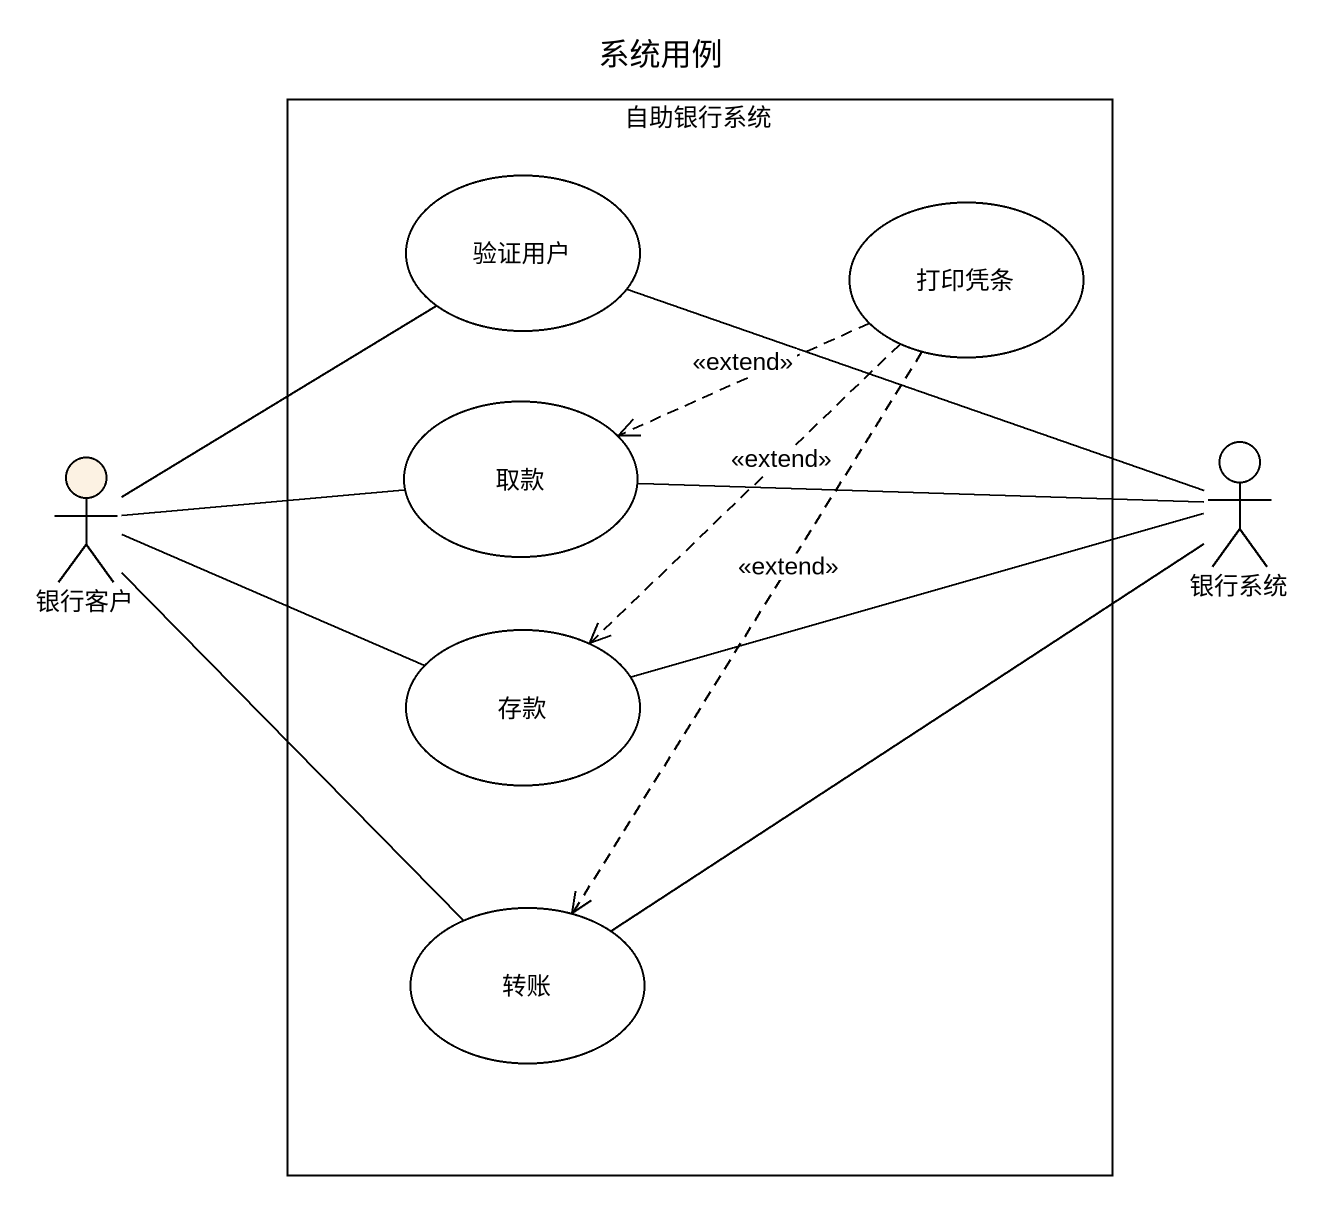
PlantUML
@startuml
title 系统用例
rectangle 自助银行系统 {
  usecase 验证用户
  usecase 打印凭条
  usecase 取款
  usecase 存款
  usecase 转账
}
actor 银行客户 #FCF2E3
actor 银行系统
验证用户 -right- 银行系统
打印凭条 .left.> 取款 : <<extend>>
打印凭条 ..> 存款 : <<extend>>
打印凭条 ..> 转账 : <<extend>>
银行客户 -up- 验证用户
银行客户 -right- 取款
银行客户 -right- 存款
银行客户 -- 转账
取款 -right- 银行系统
存款 -right- 银行系统
转账 -up- 银行系统
@enduml
